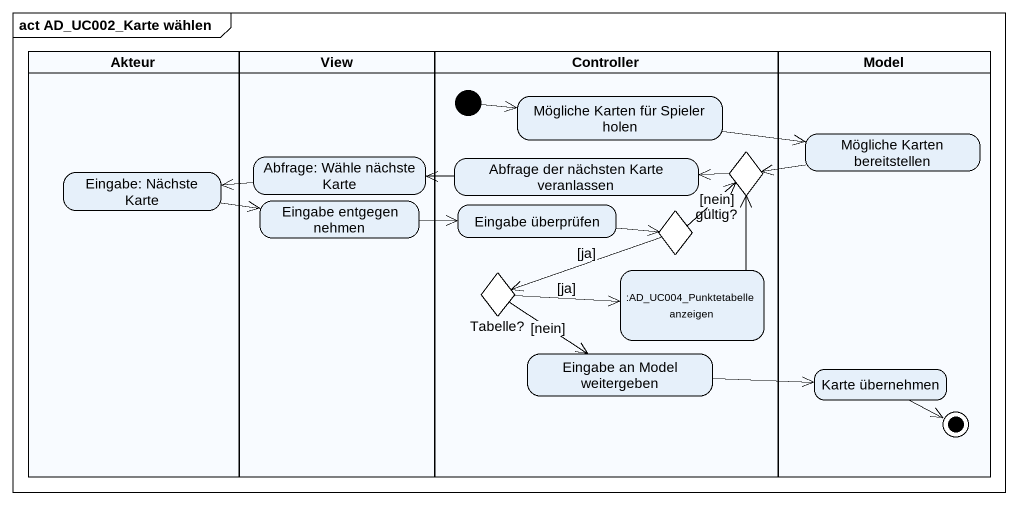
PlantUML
@startuml
mainframe act AD_UC002_Karte wählen
hide empty description
state Akteur <<partition>> {
  state "Eingabe: Nächste Karte" as Eingabe_Nächste_Karte
}
state View <<partition>> {
  state "Abfrage: Wähle nächste Karte" as Abfrage_Wähle_nächste_Karte
  state "Eingabe entgegen nehmen" as Eingabe_entgegen_nehmen
}
state Controller <<partition>> {
  state "Mögliche Karten für Spieler holen" as Mögliche_Karten_für_Spieler
  state "Abfrage der nächsten Karte veranlassen" as Abfrage_der_nächsten_Karte
  state choice1 <<choice>>
  state "Eingabe überprüfen" as Eingabe_überprüfen
  state "gültig?" as gültig <<choice>>
  state "Tabelle?" as Tabelle <<choice>>
  state ":AD_UC004_Punktetabelle anzeigen" as AD_UC004_Punktetabelle
  state "Eingabe an Model weitergeben" as Eingabe_an_Model_weitergeben
  [*] -right-> Mögliche_Karten_für_Spieler
}
state Model <<partition>> {
  state "Mögliche Karten bereitstellen" as Mögliche_Karten
  state "Karte übernehmen" as Karte_übernehmen
  Karte_übernehmen -right-> [*]
}
Mögliche_Karten_für_Spieler -right-> Mögliche_Karten
Eingabe_Nächste_Karte -right-> Eingabe_entgegen_nehmen
Abfrage_Wähle_nächste_Karte -left-> Eingabe_Nächste_Karte
Abfrage_der_nächsten_Karte -left-> Abfrage_Wähle_nächste_Karte
choice1 -left-> Abfrage_der_nächsten_Karte
Mögliche_Karten -left-> choice1
Eingabe_entgegen_nehmen -right-> Eingabe_überprüfen
Eingabe_überprüfen -right-> gültig
gültig -up-> choice1 : [nein]
gültig -left-> Tabelle : [ja]
Tabelle -right-> AD_UC004_Punktetabelle : [ja]
Tabelle --> Eingabe_an_Model_weitergeben : [nein]
AD_UC004_Punktetabelle -up-> choice1
Eingabe_an_Model_weitergeben -right-> Karte_übernehmen
@enduml
